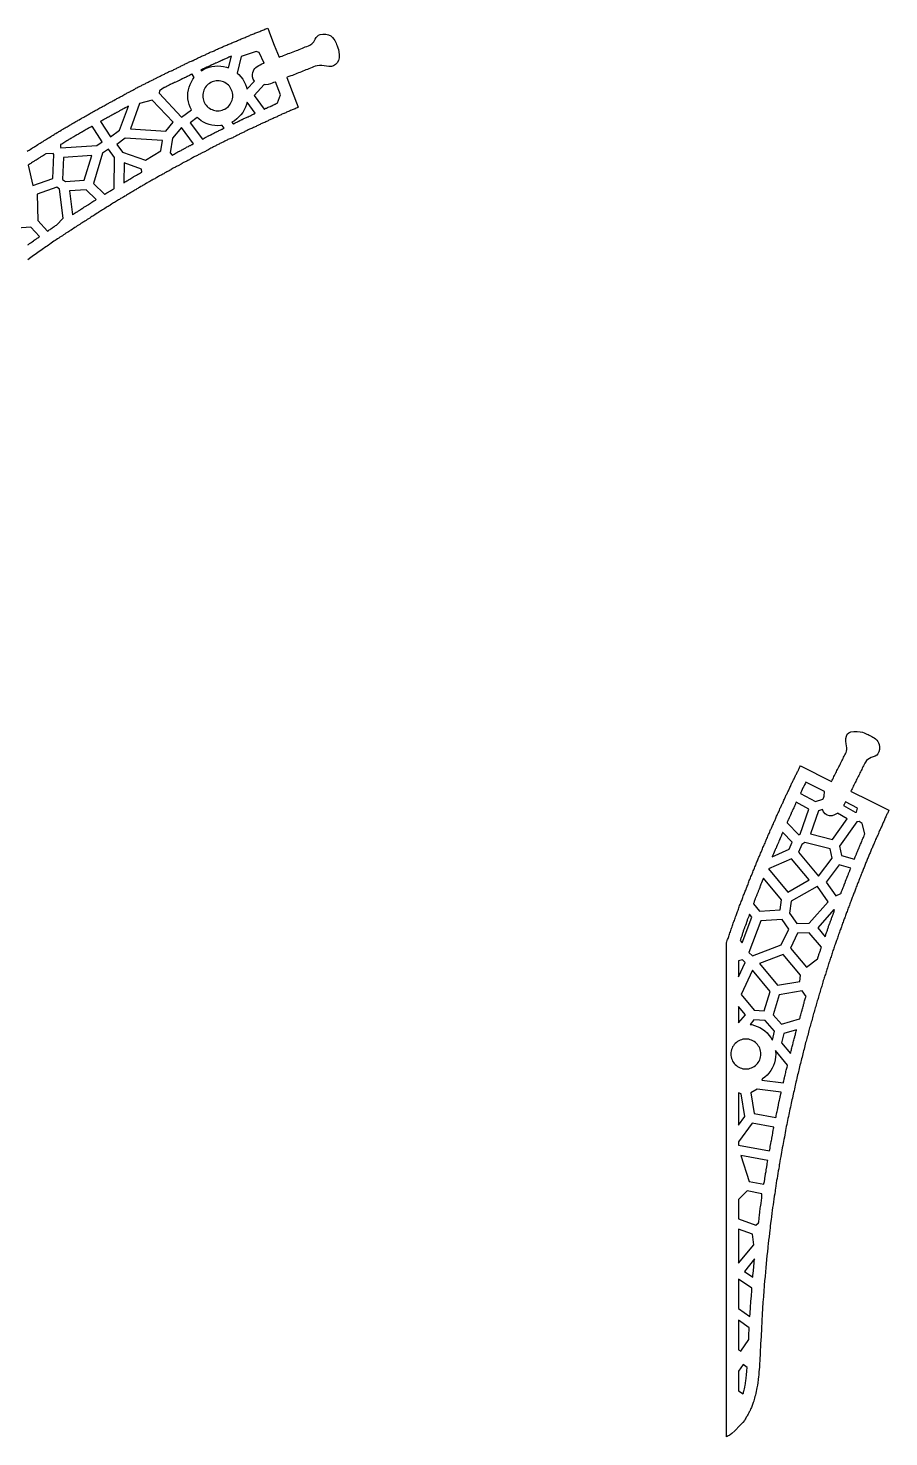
# Model space of a CAD drawing. Header units: millimetres. Extents: x -12 to 3175, y -37 to 611.
# Drawn here: x 397 to 754, y -13 to 570 of the extents above; entities that cross this region are included whole.
import ezdxf

# ---------------------------------------------------------------- set-up
doc = ezdxf.new("R2010")
doc.units = ezdxf.units.MM
doc.layers.add('default', color=7, linetype='Continuous')

msp = doc.modelspace()

# ---------------------------------------------------------------- linework, layer by layer
at = {"layer": 'default'}
for points in [[(396.64, 519.5), (397.05, 519.72), (397.42, 519.94), (397.83, 520.17), (398.33, 520.52), (398.81, 520.81), (399.31, 521.16), (399.72, 521.39), (400.09, 521.61), (400.5, 521.84), (401, 522.19), (401.19, 522.3), (401.48, 522.48), (401.98, 522.83), (402.39, 523.06), (402.76, 523.28), (403.17, 523.5), (403.67, 523.85), (404.14, 524.15), (404.64, 524.5), (405.05, 524.72), (405.42, 524.94), (405.83, 525.17), (406.33, 525.52), (406.69, 525.74), (406.81, 525.81), (407.31, 526.16), (407.72, 526.39), (408.09, 526.61), (408.5, 526.83), (408.98, 527.17), (409.39, 527.39), (409.75, 527.61), (410.16, 527.83), (410.65, 528.17), (410.91, 528.31), (411.05, 528.39), (411.42, 528.61), (411.83, 528.83), (412.31, 529.17), (412.72, 529.39), (413.09, 529.61), (413.5, 529.83), (413.98, 530.17), (414.38, 530.39), (414.74, 530.59), (415.07, 530.74), (415.42, 530.95), (415.83, 531.17), (415.91, 531.22), (416.31, 531.5), (416.72, 531.72), (417.07, 531.92), (417.41, 532.08), (417.76, 532.28), (418.16, 532.5), (418.65, 532.83), (419.05, 533.05), (419.4, 533.26), (419.74, 533.41), (420.09, 533.61), (420.5, 533.83), (420.98, 534.17), (421.38, 534.39), (421.74, 534.59), (422.07, 534.74), (422.42, 534.95), (422.83, 535.17), (423.31, 535.5), (423.72, 535.72), (424.07, 535.92), (424.4, 536.07), (424.74, 536.26), (425.07, 536.41), (425.42, 536.61), (425.83, 536.83), (426.2, 537.09), (426.31, 537.17), (426.72, 537.39), (427.07, 537.59), (427.4, 537.74), (427.74, 537.93), (428.07, 538.08), (428.42, 538.28), (428.83, 538.5), (429.31, 538.83), (429.72, 539.05), (430.07, 539.26), (430.4, 539.41), (430.74, 539.59), (431.07, 539.74), (431.4, 539.93), (431.74, 540.08), (432.09, 540.28), (432.5, 540.5), (432.98, 540.83), (433.38, 541.05), (433.74, 541.26), (434.07, 541.41), (434.4, 541.59), (434.74, 541.74), (435.07, 541.93), (435.26, 542.01), (435.41, 542.08), (435.76, 542.28), (436.16, 542.5), (436.65, 542.83), (437.05, 543.05), (437.4, 543.26), (437.74, 543.41), (438.07, 543.59), (438.4, 543.74), (438.74, 543.93), (439.07, 544.07), (439.4, 544.26), (439.48, 544.29), (439.74, 544.41), (440.07, 544.59), (440.41, 544.74), (440.76, 544.95), (441.16, 545.17), (441.65, 545.5), (442.05, 545.72), (442.4, 545.92), (442.74, 546.07), (443.07, 546.26), (443.4, 546.41), (443.74, 546.59), (444.07, 546.74), (444.4, 546.93), (444.74, 547.07), (445.07, 547.26), (445.4, 547.41), (445.74, 547.59), (446.07, 547.74), (446.4, 547.93), (446.66, 548.04), (446.74, 548.07), (447.07, 548.26), (447.4, 548.41), (447.74, 548.59), (448.07, 548.74), (448.4, 548.93), (448.74, 549.07), (449.07, 549.26), (449.4, 549.41), (449.74, 549.59), (450.07, 549.74), (450.25, 549.84), (450.4, 549.93), (450.74, 550.07), (451.07, 550.26), (451.4, 550.41), (451.74, 550.59), (452.07, 550.74), (452.4, 550.93), (452.74, 551.07), (453.07, 551.26), (453.4, 551.41), (453.74, 551.59), (454.07, 551.74), (454.4, 551.93), (454.74, 552.07), (455.07, 552.26), (455.42, 552.41), (455.83, 552.59), (456.31, 552.74), (456.64, 552.89), (456.72, 552.93), (457.07, 553.07), (457.4, 553.26), (457.74, 553.41), (458.07, 553.59), (458.4, 553.74), (458.74, 553.93), (459.07, 554.07), (459.4, 554.26), (459.74, 554.41), (460.07, 554.59), (460.4, 554.74), (460.74, 554.93), (461.07, 555.07), (461.4, 555.26), (461.74, 555.41), (462.07, 555.59), (462.4, 555.74), (462.74, 555.93), (463.07, 556.07), (463.41, 556.26), (463.76, 556.41), (464.16, 556.59), (464.65, 556.74), (465.05, 556.93), (465.12, 556.95), (465.4, 557.07), (465.74, 557.26), (465.84, 557.3), (466.07, 557.41), (466.4, 557.59), (466.74, 557.74), (467.07, 557.93), (467.4, 558.07), (467.74, 558.26), (468.07, 558.41), (468.41, 558.59), (468.76, 558.74), (469.16, 558.93), (469.65, 559.07), (470.05, 559.26), (470.4, 559.41), (470.74, 559.59), (471.07, 559.74), (471.4, 559.93), (471.74, 560.07), (472.07, 560.26), (472.42, 560.41), (472.83, 560.59), (473.31, 560.74), (473.72, 560.93), (474.07, 561.07), (474.4, 561.26), (474.74, 561.41), (475.07, 561.59), (475.42, 561.74), (475.83, 561.93), (476.31, 562.07), (476.72, 562.26), (477.07, 562.41), (477.4, 562.59), (477.74, 562.74), (478.07, 562.93), (478.42, 563.07), (478.83, 563.26), (479.31, 563.41), (479.7, 563.58), (479.72, 563.59), (480.09, 563.74), (480.5, 563.93), (480.98, 564.07), (481.38, 564.26), (481.74, 564.41), (482.07, 564.59), (482.42, 564.74), (482.83, 564.93), (483.31, 565.07), (483.72, 565.26), (484.07, 565.41), (484.41, 565.59), (484.76, 565.74), (485.16, 565.93), (485.65, 566.07), (486.05, 566.26), (486.42, 566.41), (486.83, 566.59), (487.31, 566.74), (487.65, 566.89), (487.72, 566.93), (488.07, 567.07), (488.41, 567.26), (488.76, 567.41), (489.16, 567.59), (489.65, 567.74), (490.05, 567.93), (490.42, 568.07), (490.83, 568.26), (491.31, 568.41), (491.34, 568.42), (491.72, 568.59), (492.09, 568.74), (492.5, 568.93), (492.98, 569.07), (493.39, 569.26), (493.75, 569.41), (494.16, 569.59), (494.65, 569.74), (495.05, 569.93), (495.42, 570.07), (495.83, 570.26), (496.26, 570.39), (497.44, 567.34), (498.96, 563.39), (500.91, 558.34), (500.96, 558.35), (501.58, 558.6), (502.18, 558.85), (502.8, 559.1), (503.46, 559.35), (504.08, 559.6), (504.68, 559.85), (505.32, 560.1), (506.02, 560.35), (506.74, 560.6), (507.44, 560.85), (508.08, 561.1), (508.68, 561.35), (509.3, 561.6), (509.96, 561.85), (510.58, 562.1), (511.18, 562.35), (511.8, 562.6), (512.45, 562.85), (513.06, 563.11), (513.61, 563.36), (514.11, 563.62), (514.56, 563.92), (514.94, 564.3), (515.26, 564.77), (515.57, 565.3), (515.94, 565.9), (516.35, 566.53), (516.78, 567.09), (517.28, 567.51), (517.99, 567.79), (519.02, 567.95), (520.28, 567.92), (521.41, 567.66), (522.32, 567.17), (523.06, 566.51), (523.6, 565.85), (523.97, 565.26), (524.25, 564.73), (524.51, 564.21), (524.76, 563.66), (525.01, 563.03), (525.25, 562.32), (525.5, 561.53), (525.72, 560.58), (525.86, 559.41), (525.82, 558.1), (525.56, 556.95), (525.06, 556.04), (524.36, 555.3), (523.54, 554.8), (522.61, 554.54), (521.59, 554.5), (520.6, 554.64), (519.66, 554.82), (518.66, 554.96), (517.61, 554.96), (516.66, 554.82), (515.86, 554.6), (515.19, 554.35), (514.58, 554.1), (513.96, 553.85), (513.3, 553.6), (512.68, 553.35), (512.08, 553.1), (511.46, 552.85), (510.8, 552.6), (510.18, 552.35), (509.58, 552.1), (508.96, 551.85), (508.3, 551.6), (507.68, 551.35), (507.08, 551.1), (506.44, 550.85), (505.74, 550.6), (505.02, 550.35), (504.32, 550.1), (504.12, 550.03), (506.37, 544.18), (508.89, 537.66), (508.74, 537.59), (508.4, 537.41), (508.05, 537.26), (507.65, 537.07), (507.16, 536.93), (506.76, 536.74), (506.41, 536.59), (506.07, 536.41), (505.72, 536.26), (505.31, 536.07), (504.83, 535.93), (504.42, 535.74), (504.07, 535.59), (503.74, 535.41), (503.38, 535.26), (502.98, 535.07), (502.95, 535.07), (502.5, 534.93), (502.09, 534.74), (501.74, 534.59), (501.4, 534.41), (501.07, 534.26), (500.74, 534.07), (500.4, 533.93), (500.07, 533.74), (499.72, 533.59), (499.31, 533.41), (498.83, 533.26), (498.42, 533.07), (498.07, 532.93), (497.74, 532.74), (497.4, 532.59), (497.07, 532.41), (496.74, 532.26), (496.4, 532.07), (496.07, 531.93), (495.74, 531.74), (495.38, 531.59), (494.98, 531.41), (494.5, 531.26), (494.09, 531.07), (493.74, 530.93), (493.4, 530.74), (493.07, 530.59), (492.74, 530.41), (492.4, 530.26), (492.07, 530.07), (491.74, 529.93), (491.4, 529.74), (491.07, 529.59), (490.74, 529.41), (490.38, 529.26), (489.98, 529.07), (489.5, 528.93), (489.09, 528.74), (488.74, 528.59), (488.4, 528.41), (488.07, 528.26), (487.74, 528.07), (487.4, 527.93), (487.07, 527.74), (486.74, 527.59), (486.4, 527.41), (486.07, 527.26), (485.74, 527.07), (485.4, 526.93), (485.07, 526.74), (484.74, 526.59), (484.4, 526.41), (484.07, 526.26), (483.74, 526.07), (483.4, 525.93), (483.07, 525.74), (482.74, 525.59), (482.4, 525.41), (482.07, 525.26), (481.74, 525.07), (481.38, 524.93), (481.29, 524.88), (480.98, 524.74), (480.5, 524.59), (480.09, 524.41), (479.74, 524.26), (479.4, 524.07), (479.07, 523.93), (478.74, 523.74), (478.4, 523.59), (478.07, 523.41), (477.74, 523.26), (477.4, 523.07), (477.07, 522.93), (476.74, 522.74), (476.4, 522.59), (476.07, 522.41), (475.74, 522.26), (475.4, 522.07), (475.07, 521.93), (474.74, 521.74), (474.4, 521.59), (474.07, 521.41), (473.74, 521.26), (473.4, 521.07), (473.07, 520.92), (472.72, 520.72), (472.31, 520.5), (472.16, 520.4), (471.83, 520.17), (471.42, 519.95), (471.07, 519.74), (470.74, 519.59), (470.4, 519.41), (470.07, 519.26), (469.74, 519.07), (469.4, 518.93), (469.07, 518.74), (468.74, 518.59), (468.58, 518.5), (468.4, 518.41), (468.07, 518.26), (467.74, 518.07), (467.4, 517.93), (467.07, 517.74), (466.74, 517.59), (466.4, 517.41), (466.07, 517.26), (465.74, 517.07), (465.4, 516.92), (465.05, 516.72), (464.65, 516.5), (464.16, 516.17), (463.76, 515.95), (463.41, 515.74), (463.07, 515.59), (462.74, 515.41), (462.4, 515.26), (462.07, 515.07), (461.74, 514.93), (461.4, 514.74), (461.07, 514.59), (460.72, 514.39), (460.31, 514.17), (459.83, 513.83), (459.66, 513.74), (459.42, 513.61), (459.07, 513.41), (458.74, 513.26), (458.4, 513.07), (458.07, 512.93), (457.74, 512.74), (457.4, 512.59), (457.05, 512.39), (456.65, 512.17), (456.16, 511.83), (456.11, 511.8), (455.76, 511.61), (455.41, 511.41), (455.07, 511.26), (454.74, 511.07), (454.4, 510.92), (454.05, 510.72), (453.65, 510.5), (453.16, 510.17), (452.76, 509.95), (452.41, 509.74), (452.07, 509.59), (451.74, 509.41), (451.4, 509.26), (451.05, 509.05), (450.65, 508.83), (450.16, 508.5), (449.76, 508.28), (449.41, 508.08), (449.07, 507.92), (448.72, 507.72), (448.31, 507.5), (448.21, 507.43), (447.83, 507.17), (447.42, 506.95), (447.07, 506.74), (446.74, 506.59), (446.38, 506.39), (445.98, 506.17), (445.5, 505.83), (445.09, 505.61), (444.74, 505.41), (444.4, 505.26), (444.33, 505.22), (444.05, 505.05), (443.65, 504.83), (443.16, 504.5), (442.75, 504.28), (442.39, 504.06), (441.98, 503.83), (441.54, 503.53), (441.5, 503.5), (441.09, 503.28), (440.72, 503.06), (440.31, 502.83), (439.83, 502.5), (439.42, 502.28), (439.05, 502.06), (438.65, 501.83), (438.16, 501.5), (437.75, 501.28), (437.39, 501.06), (436.98, 500.83), (436.5, 500.5), (436.09, 500.28), (435.98, 500.21), (435.72, 500.06), (435.31, 499.83), (434.83, 499.5), (434.42, 499.28), (434.05, 499.06), (433.65, 498.83), (433.16, 498.5), (432.75, 498.28), (432.39, 498.06), (431.98, 497.83), (431.48, 497.48), (431, 497.19), (430.8, 497.05), (430.5, 496.84), (430.09, 496.61), (429.72, 496.39), (429.31, 496.16), (428.81, 495.81), (428.33, 495.52), (427.83, 495.17), (427.42, 494.94), (427.05, 494.72), (426.64, 494.5), (426.25, 494.22), (426.14, 494.15), (425.66, 493.85), (425.55, 493.77), (425.15, 493.48), (424.67, 493.19), (424.17, 492.84), (423.76, 492.61), (423.39, 492.39), (422.98, 492.16), (422.48, 491.81), (422, 491.52), (421.48, 491.15), (421, 490.85), (420.5, 490.5), (420.09, 490.28), (419.72, 490.06), (419.31, 489.83), (418.81, 489.48), (418.52, 489.3), (418.33, 489.18), (417.81, 488.82), (417.33, 488.52), (416.81, 488.15), (416.33, 487.85), (415.81, 487.48), (415.33, 487.19), (414.83, 486.84), (414.42, 486.61), (414.05, 486.39), (413.64, 486.16), (413.14, 485.81), (412.66, 485.52), (412.15, 485.15), (411.66, 484.85), (411.15, 484.48), (410.66, 484.18), (410.15, 483.82), (409.66, 483.52), (409.15, 483.15), (408.66, 482.85), (408.15, 482.48), (408.13, 482.47), (407.66, 482.18), (407.13, 481.8), (406.57, 481.43), (405.9, 480.91), (405.35, 480.54), (404.81, 480.15), (404.33, 479.85), (403.81, 479.48), (403.33, 479.18), (402.79, 478.8), (402.24, 478.43), (401.57, 477.91), (401.01, 477.53), (400.46, 477.13), (399.91, 476.76), (399.24, 476.24), (398.68, 475.87), (398.13, 475.47), (397.57, 475.09), (397.4, 474.96), (396.9, 474.57)], [(484.31, 551.16), (485.12, 550.26), (485.85, 549.28), (486.47, 548.24), (486.99, 547.14), (487.4, 545.99), (487.61, 545.18), (490.7, 548.51), (490.2, 549.32), (489.94, 550.23), (489.91, 551.19), (490.05, 552.02), (490.27, 552.67), (490.53, 553.2), (490.84, 553.67), (491.27, 554.1), (491.83, 554.51), (492.48, 554.92), (493.14, 555.28), (493.81, 555.59), (494.52, 555.85), (494.74, 555.93), (492.74, 560.33), (491.4, 560.71), (485.24, 558.61), (483.58, 551.82), (484.31, 551.16)], [(480.61, 558.57), (480.5, 558.52), (480.38, 558.47), (480.26, 558.42), (480.15, 558.36), (479.77, 558.17), (479.63, 558.11), (479.48, 558.03), (479.02, 557.81), (478.73, 557.68), (478.39, 557.52), (477.78, 557.3), (477.61, 557.24), (477.5, 557.19), (477.38, 557.14), (477.26, 557.09), (477.15, 557.03), (476.77, 556.84), (476.63, 556.78), (476.48, 556.69), (476.02, 556.47), (475.73, 556.35), (475.39, 556.19), (474.78, 555.96), (474.61, 555.91), (474.5, 555.86), (474.38, 555.81), (474.26, 555.76), (474.15, 555.69), (473.77, 555.51), (473.64, 555.45), (473.49, 555.37), (473.11, 555.17), (472.96, 555.11), (472.81, 555.03), (472.36, 554.81), (472.06, 554.68), (471.72, 554.52), (471.12, 554.3), (470.94, 554.24), (470.83, 554.19), (470.71, 554.14), (470.59, 554.09), (470.48, 554.03), (470.11, 553.84), (469.97, 553.78), (469.83, 553.7), (469.44, 553.51), (469.31, 553.45), (469.16, 553.37), (468.78, 553.18), (468.64, 553.11), (468.57, 553.08), (468.74, 552.76), (469.69, 553.33), (470.79, 553.85), (471.94, 554.26), (473.12, 554.56), (474.32, 554.73), (475.54, 554.79), (476.75, 554.73), (477.96, 554.56), (479.14, 554.26), (479.99, 553.96), (481.16, 558.77), (480.78, 558.63), (480.61, 558.57)], [(464.83, 551.37), (464.44, 551.18), (464.31, 551.11), (464.16, 551.03), (463.78, 550.84), (463.64, 550.78), (463.49, 550.7), (463.11, 550.51), (462.97, 550.45), (462.83, 550.37), (462.44, 550.18), (462.31, 550.11), (462.16, 550.03), (461.78, 549.84), (461.64, 549.78), (461.49, 549.7), (461.11, 549.51), (460.97, 549.45), (460.83, 549.37), (460.44, 549.18), (460.31, 549.11), (460.16, 549.03), (459.77, 548.84), (459.63, 548.78), (459.48, 548.69), (459.02, 548.47), (458.73, 548.35), (458.39, 548.19), (457.78, 547.96), (457.61, 547.91), (457.5, 547.86), (457.38, 547.81), (457.26, 547.76), (457.15, 547.69), (456.77, 547.51), (456.64, 547.45), (456.49, 547.37), (456.11, 547.18), (455.97, 547.11), (455.83, 547.03), (455.44, 546.84), (455.31, 546.78), (455.16, 546.7), (454.78, 546.51), (454.64, 546.45), (454.49, 546.37), (454.11, 546.18), (453.97, 546.11), (453.83, 546.03), (453.44, 545.84), (453.32, 545.79), (451.44, 544.51), (451.2, 543.49), (460.47, 533.61), (460.5, 533.61), (464.6, 536.55), (464.08, 537.65), (463.67, 538.79), (463.38, 539.97), (463.2, 541.18), (463.14, 542.39), (463.2, 543.61), (463.38, 544.81), (463.67, 545.99), (464.08, 547.14), (464.6, 548.24), (465.23, 549.28), (465.71, 549.93), (464.93, 551.42), (464.83, 551.37)], [(481.71, 543), (481.62, 543.6), (481.47, 544.19), (481.27, 544.77), (481.01, 545.32), (480.69, 545.84), (480.33, 546.33), (479.92, 546.78), (479.47, 547.19), (478.98, 547.55), (478.46, 547.86), (477.91, 548.12), (477.34, 548.33), (476.75, 548.47), (476.15, 548.56), (475.54, 548.59), (474.93, 548.56), (474.33, 548.47), (473.74, 548.33), (473.17, 548.12), (472.62, 547.86), (472.09, 547.55), (471.6, 547.19), (471.15, 546.78), (470.75, 546.33), (470.38, 545.84), (470.07, 545.32), (469.81, 544.77), (469.61, 544.19), (469.46, 543.6), (469.37, 543), (469.34, 542.39), (469.37, 541.79), (469.46, 541.18), (469.61, 540.59), (469.81, 540.02), (470.07, 539.47), (470.38, 538.95), (470.75, 538.46), (471.15, 538.01), (471.6, 537.6), (472.09, 537.24), (472.62, 536.93), (473.17, 536.67), (473.74, 536.46), (474.33, 536.31), (474.93, 536.22), (475.54, 536.19), (476.15, 536.22), (476.75, 536.31), (477.34, 536.46), (477.91, 536.67), (478.46, 536.93), (478.98, 537.24), (479.47, 537.6), (479.92, 538.01), (480.33, 538.46), (480.69, 538.95), (481.01, 539.47), (481.27, 540.02), (481.47, 540.59), (481.62, 541.18), (481.71, 541.79), (481.74, 542.39), (481.71, 543)], [(496.41, 537.65), (496.76, 537.81), (497.36, 538.04), (497.53, 538.09), (497.65, 538.14), (497.76, 538.19), (497.88, 538.24), (498, 538.31), (498.37, 538.49), (498.5, 538.55), (498.65, 538.63), (499.03, 538.83), (499.18, 538.89), (499.33, 538.97), (499.79, 539.19), (500.08, 539.32), (500.32, 539.43), (501.57, 542.76), (499.48, 548.17), (499.3, 548.1), (498.68, 547.85), (498.06, 547.61), (497.35, 547.36), (496.4, 547.14), (495.13, 547), (494.77, 547.01), (490.59, 542.51), (494.8, 536.87), (494.84, 536.89), (494.98, 536.97), (495.37, 537.16), (495.51, 537.22), (495.67, 537.31), (496.12, 537.53), (496.41, 537.65)], [(436.64, 537.11), (436.49, 537.03), (436.12, 536.85), (436.01, 536.8), (435.88, 536.72), (435.78, 536.66), (435.61, 536.57), (435.34, 536.39), (434.89, 536.11), (434.53, 535.92), (434.23, 535.74), (433.79, 535.52), (433.65, 535.45), (433.49, 535.37), (433.11, 535.18), (432.97, 535.11), (432.83, 535.03), (432.46, 534.85), (432.35, 534.8), (432.21, 534.72), (432.11, 534.66), (431.94, 534.57), (431.68, 534.39), (431.22, 534.11), (430.87, 533.92), (430.57, 533.74), (430.13, 533.52), (429.98, 533.45), (429.83, 533.37), (429.46, 533.18), (429.35, 533.13), (429.21, 533.05), (429.11, 533), (428.94, 532.9), (428.68, 532.72), (428.22, 532.44), (427.87, 532.25), (427.57, 532.08), (427.13, 531.85), (427.02, 531.8), (431.12, 525.35), (434.88, 528.13), (438.51, 538.08), (438.2, 537.92), (437.9, 537.74), (437.46, 537.52), (437.31, 537.45), (437.16, 537.37), (436.78, 537.18), (436.64, 537.11)], [(454.01, 527.76), (457.03, 531.43), (448.37, 540.65), (443.18, 539.22), (439.34, 528.7), (454.01, 527.76)], [(482.03, 530.82), (482.17, 530.89), (482.32, 530.97), (482.7, 531.16), (482.84, 531.22), (482.98, 531.3), (483.37, 531.49), (483.5, 531.55), (483.65, 531.63), (484.03, 531.82), (484.17, 531.89), (484.32, 531.97), (484.7, 532.16), (484.84, 532.22), (484.98, 532.3), (485.37, 532.49), (485.5, 532.55), (485.65, 532.63), (486.03, 532.83), (486.18, 532.89), (486.33, 532.97), (486.79, 533.19), (487.08, 533.32), (487.42, 533.48), (488.03, 533.7), (488.2, 533.76), (488.31, 533.81), (488.43, 533.86), (488.55, 533.91), (488.66, 533.97), (489.03, 534.16), (489.17, 534.22), (489.32, 534.3), (489.7, 534.49), (489.84, 534.55), (489.98, 534.63), (490.37, 534.82), (490.5, 534.89), (490.65, 534.97), (491.03, 535.16), (491.08, 535.18), (487.65, 539.76), (487.4, 538.79), (486.99, 537.65), (486.47, 536.55), (485.85, 535.5), (485.12, 534.53), (484.31, 533.63), (483.4, 532.81), (482.43, 532.08), (481.38, 531.46), (481.37, 531.45), (481.9, 530.76), (482.03, 530.82)], [(471.16, 525.55), (471.31, 525.63), (471.7, 525.82), (471.84, 525.89), (471.98, 525.97), (472.37, 526.16), (472.5, 526.22), (472.65, 526.3), (473.03, 526.49), (473.17, 526.55), (473.32, 526.63), (473.7, 526.82), (473.84, 526.89), (473.98, 526.97), (474.37, 527.16), (474.5, 527.22), (474.65, 527.3), (475.03, 527.49), (475.17, 527.55), (475.32, 527.63), (475.7, 527.82), (475.84, 527.89), (475.98, 527.97), (476.37, 528.16), (476.5, 528.22), (476.65, 528.3), (477.03, 528.49), (477.18, 528.56), (477.33, 528.64), (477.79, 528.86), (478.08, 528.98), (478.19, 529.03), (477.36, 530.14), (476.75, 530.05), (475.54, 529.99), (474.32, 530.05), (473.12, 530.23), (471.94, 530.53), (470.79, 530.94), (469.69, 531.46), (468.65, 532.08), (467.67, 532.81), (467.04, 533.38), (464.05, 531.24), (469.16, 524.41), (469.2, 524.43), (469.47, 524.61), (469.92, 524.89), (470.28, 525.08), (470.57, 525.26), (471.02, 525.48), (471.16, 525.55)], [(421.55, 528.72), (421.44, 528.66), (421.27, 528.57), (421.01, 528.39), (420.55, 528.11), (420.2, 527.92), (419.9, 527.74), (419.48, 527.52), (419.36, 527.47), (419.21, 527.39), (419.11, 527.33), (418.94, 527.24), (418.68, 527.05), (418.22, 526.77), (417.87, 526.58), (417.57, 526.41), (417.14, 526.19), (417.02, 526.14), (416.88, 526.05), (416.78, 526), (416.61, 525.9), (416.34, 525.72), (415.9, 525.45), (415.57, 525.27), (415.28, 525.09), (415.12, 525), (414.94, 524.91), (414.68, 524.72), (414.23, 524.45), (413.9, 524.27), (413.61, 524.09), (413.45, 524), (413.28, 523.91), (413.01, 523.72), (412.56, 523.45), (412.23, 523.27), (411.94, 523.09), (411.79, 523), (411.61, 522.91), (411.34, 522.72), (410.9, 522.45), (410.57, 522.27), (410.42, 522.18), (410.34, 521.14), (410.58, 520.85), (425.45, 521.83), (427.65, 523.35), (423.53, 529.85), (423.34, 529.72), (422.89, 529.44), (422.53, 529.25), (422.24, 529.08), (421.81, 528.86), (421.69, 528.8), (421.55, 528.72)], [(445.63, 515.72), (451.89, 519.57), (452.58, 523.84), (437.15, 524.83), (433.72, 522.3), (436.07, 519.12), (445.63, 515.72)], [(457.2, 518.1), (457.47, 518.28), (457.92, 518.56), (458.28, 518.75), (458.57, 518.92), (459.02, 519.15), (459.16, 519.21), (459.31, 519.3), (459.7, 519.49), (459.84, 519.55), (459.98, 519.63), (460.37, 519.82), (460.5, 519.89), (460.65, 519.97), (461.02, 520.15), (461.13, 520.2), (461.26, 520.28), (461.37, 520.34), (461.54, 520.43), (461.8, 520.61), (462.25, 520.89), (462.61, 521.08), (462.91, 521.26), (463.35, 521.48), (463.5, 521.55), (463.65, 521.63), (464.03, 521.82), (464.17, 521.89), (464.32, 521.97), (464.7, 522.16), (464.84, 522.22), (464.98, 522.3), (465.37, 522.49), (465.5, 522.55), (465.54, 522.57), (460.48, 529.34), (456.8, 524.84), (455.83, 518.86), (456.63, 517.79), (456.68, 517.82), (456.79, 517.87), (456.93, 517.95), (457.03, 518), (457.2, 518.1)], [(430.2, 502.57), (430.35, 502.66), (430.53, 502.76), (430.8, 502.94), (431.25, 503.22), (431.57, 503.4), (431.86, 503.57), (432.02, 503.66), (432.2, 503.76), (432.47, 503.94), (432.6, 504.02), (432.81, 516.8), (430.24, 520.28), (427.84, 518.62), (424, 506.13), (428.66, 501.62), (428.73, 501.66), (429.1, 501.92), (429.57, 502.21), (429.9, 502.4), (430.2, 502.57)], [(402.13, 517.01), (401.96, 516.92), (401.68, 516.72), (401.42, 516.55), (401.08, 516.34), (400.71, 516.08), (400.24, 515.79), (399.91, 515.6), (399.61, 515.43), (399.46, 515.34), (399.29, 515.25), (399.02, 515.06), (398.76, 514.89), (398.43, 514.68), (398.05, 514.41), (397.77, 514.23), (397.43, 514.02), (397.06, 513.75), (398.99, 505.27), (407.23, 508.21), (407.68, 518.09), (407.37, 518.46), (404.34, 518.38), (404.09, 518.22), (403.75, 518.01), (403.37, 517.74), (402.91, 517.45), (402.57, 517.27), (402.28, 517.09), (402.13, 517.01)], [(412.43, 506.94), (420.22, 507.45), (423.37, 517.68), (411.63, 516.91), (411.22, 507.79), (412.43, 506.94)], [(437.91, 507.22), (438.24, 507.4), (438.53, 507.57), (438.69, 507.66), (438.87, 507.76), (439.13, 507.94), (439.58, 508.22), (439.91, 508.4), (440.2, 508.57), (440.35, 508.66), (440.53, 508.76), (440.8, 508.94), (441.25, 509.22), (441.61, 509.42), (441.91, 509.59), (442.33, 509.81), (442.45, 509.86), (442.6, 509.95), (442.7, 510), (442.87, 510.1), (443.13, 510.28), (443.59, 510.56), (443.94, 510.75), (444.01, 510.79), (443.94, 512.07), (436.78, 514.62), (436.64, 506.44), (436.86, 506.57), (437.02, 506.66), (437.2, 506.76), (437.47, 506.94), (437.91, 507.22)], [(407.04, 487.77), (407.38, 487.98), (407.76, 488.26), (408.04, 488.44), (408.38, 488.65), (408.76, 488.92), (408.76, 488.92), (411.5, 491.7), (409.99, 503.77), (408.87, 504.55), (400.69, 501.64), (400.94, 490.82), (405.05, 486.44), (405.38, 486.65), (405.76, 486.92), (406.04, 487.11), (406.38, 487.32), (406.76, 487.59), (407.04, 487.77)], [(416.9, 494.21), (417.24, 494.4), (417.53, 494.57), (417.68, 494.66), (417.85, 494.75), (418.12, 494.94), (418.38, 495.11), (418.72, 495.32), (419.1, 495.59), (419.38, 495.78), (419.73, 495.99), (420.1, 496.26), (420.57, 496.55), (420.9, 496.73), (421.2, 496.91), (421.35, 496.99), (421.51, 497.08), (421.79, 497.28), (422.05, 497.45), (422.38, 497.65), (422.76, 497.92), (423.04, 498.11), (423.39, 498.32), (423.77, 498.59), (424.23, 498.88), (424.57, 499.06), (424.86, 499.24), (425.01, 499.32), (425.18, 499.42), (425.19, 499.42), (420.98, 503.49), (414.11, 503.04), (415.35, 493.2), (415.43, 493.26), (415.71, 493.44), (416.06, 493.66), (416.43, 493.92), (416.9, 494.21)], [(396.84, 480.71), (397.13, 480.92), (397.6, 481.23), (398.06, 481.57), (398.24, 481.69), (398.64, 481.96), (399.17, 482.37), (399.46, 482.59), (399.94, 482.9), (400.4, 483.24), (400.7, 483.43), (401.04, 483.65), (401.43, 483.92), (401.7, 484.1), (401.74, 484.13), (398.15, 487.96), (388.47, 487.32)], [(688.56, 198.41), (688.71, 198.93), (688.89, 199.4), (689.04, 199.91), (689.23, 200.32), (689.37, 200.68), (689.56, 201.09), (689.71, 201.6), (689.89, 202.07), (690.04, 202.59), (690.23, 203.07), (690.37, 203.57), (690.56, 203.98), (690.71, 204.35), (690.89, 204.76), (691.04, 205.26), (691.23, 205.74), (691.37, 206.26), (691.56, 206.74), (691.71, 207.24), (691.89, 207.65), (692.04, 208.02), (692.1, 208.14), (692.1, 208.14), (692.23, 208.42), (692.37, 208.91), (692.56, 209.32), (692.71, 209.68), (692.89, 210.09), (693.04, 210.59), (693.23, 211.07), (693.37, 211.57), (693.56, 211.98), (693.71, 212.35), (693.74, 212.41), (693.74, 212.41), (693.89, 212.76), (694.04, 213.24), (694.23, 213.65), (694.37, 214.02), (694.43, 214.15), (694.56, 214.42), (694.71, 214.91), (694.89, 215.32), (695.04, 215.68), (695.23, 216.09), (695.37, 216.59), (695.56, 217.07), (695.71, 217.57), (695.89, 217.98), (696.04, 218.35), (696.23, 218.76), (696.37, 219.24), (696.56, 219.65), (696.71, 220), (696.89, 220.34), (697.04, 220.69), (697.23, 221.09), (697.37, 221.58), (697.56, 221.98), (697.56, 221.99), (697.71, 222.35), (697.89, 222.76), (698.04, 223.24), (698.23, 223.65), (698.37, 224.02), (698.56, 224.42), (698.61, 224.58), (698.61, 224.58), (698.71, 224.91), (698.89, 225.32), (699.04, 225.68), (699.23, 226.09), (699.37, 226.57), (699.56, 226.98), (699.71, 227.33), (699.89, 227.67), (700.04, 228.02), (700.23, 228.43), (700.37, 228.91), (700.56, 229.31), (700.71, 229.66), (700.89, 230), (701.04, 230.35), (701.23, 230.76), (701.37, 231.24), (701.56, 231.65), (701.71, 232), (701.89, 232.34), (702.04, 232.69), (702.23, 233.09), (702.37, 233.57), (702.56, 233.98), (702.71, 234.33), (702.89, 234.67), (703.04, 235.02), (703.23, 235.43), (703.37, 235.91), (703.56, 236.31), (703.71, 236.66), (703.89, 237), (704.04, 237.35), (704.23, 237.76), (704.37, 238.24), (704.56, 238.65), (704.71, 239), (704.89, 239.33), (705.04, 239.67), (705.23, 240), (705.37, 240.35), (705.56, 240.76), (705.71, 241.24), (705.77, 241.38), (705.89, 241.65), (706.04, 242), (706.23, 242.33), (706.37, 242.67), (706.56, 243), (706.71, 243.35), (706.89, 243.76), (707.04, 244.24), (707.23, 244.65), (707.37, 245), (707.56, 245.33), (707.71, 245.67), (707.89, 246), (708.04, 246.35), (708.23, 246.76), (708.37, 247.24), (708.56, 247.65), (708.71, 248), (708.89, 248.33), (709.04, 248.67), (709.23, 249), (709.37, 249.33), (709.56, 249.67), (709.71, 250.02), (709.89, 250.43), (710.04, 250.91), (710.23, 251.31), (710.37, 251.66), (710.56, 252), (710.71, 252.33), (710.89, 252.67), (711.04, 253), (711.23, 253.33), (711.37, 253.67), (711.56, 254), (711.71, 254.33), (711.89, 254.67), (712.04, 255), (712.23, 255.34), (712.37, 255.69), (712.56, 256.09), (712.71, 256.57), (712.89, 256.98), (713.04, 257.33), (713.23, 257.67), (713.37, 258), (713.56, 258.33), (713.71, 258.67), (713.89, 259), (714.04, 259.33), (714.23, 259.67), (714.37, 260), (714.56, 260.33), (714.71, 260.67), (714.89, 261), (715.04, 261.33), (715.23, 261.67), (715.37, 262), (715.56, 262.33), (715.71, 262.67), (715.89, 263), (716.04, 263.33), (716.06, 263.37), (716.07, 263.4), (716.07, 263.4), (716.23, 263.67), (716.37, 264), (716.56, 264.33), (716.71, 264.67), (716.89, 265), (716.93, 265.08), (729.79, 258.61), (730.03, 259.1), (730.29, 259.6), (730.53, 260.1), (730.79, 260.6), (731.03, 261.1), (731.29, 261.6), (731.53, 262.1), (731.79, 262.6), (732.03, 263.1), (732.29, 263.6), (732.53, 264.1), (732.79, 264.6), (733.03, 265.1), (733.29, 265.6), (733.53, 266.1), (733.79, 266.6), (734.03, 267.1), (734.29, 267.6), (734.53, 268.1), (734.79, 268.6), (735.03, 269.1), (735.29, 269.6), (735.53, 270.1), (735.78, 270.62), (736, 271.17), (736.14, 271.8), (736.14, 272.51), (736, 273.28), (735.82, 274.18), (735.68, 275.24), (735.7, 276.39), (735.91, 277.38), (736.31, 278.13), (736.92, 278.71), (737.77, 279.1), (738.97, 279.31), (740.41, 279.33), (741.68, 279.19), (742.62, 278.97), (743.32, 278.72), (743.89, 278.48), (744.41, 278.23), (744.91, 277.98), (745.41, 277.73), (745.91, 277.48), (746.41, 277.22), (746.92, 276.95), (747.46, 276.64), (748.02, 276.23), (748.54, 275.7), (748.95, 275.14), (749.26, 274.54), (749.49, 273.83), (749.64, 272.89), (749.62, 271.79), (749.41, 270.82), (749.02, 270.07), (748.48, 269.49), (747.82, 269.06), (747.07, 268.74), (746.25, 268.46), (745.5, 268.14), (744.84, 267.73), (744.29, 267.21), (743.87, 266.65), (743.56, 266.12), (743.29, 265.6), (743.03, 265.1), (742.79, 264.6), (742.53, 264.1), (742.29, 263.6), (742.03, 263.1), (741.79, 262.6), (741.53, 262.1), (741.29, 261.6), (741.03, 261.1), (740.79, 260.6), (740.53, 260.1), (740.29, 259.6), (740.03, 259.1), (739.79, 258.6), (739.53, 258.1), (739.29, 257.6), (739.03, 257.1), (738.79, 256.6), (738.53, 256.1), (738.29, 255.6), (738.03, 255.1), (737.79, 254.6), (737.78, 254.58), (737.93, 254.51), (745.53, 250.68), (753.52, 246.66), (753.37, 246.35), (753.23, 246), (753.04, 245.67), (752.89, 245.33), (752.71, 245), (752.56, 244.67), (752.37, 244.33), (752.23, 243.98), (752.04, 243.57), (751.89, 243.09), (751.71, 242.69), (751.56, 242.34), (751.37, 242), (751.23, 241.67), (751.04, 241.33), (751.02, 241.29), (750.89, 240.98), (750.71, 240.57), (750.56, 240.09), (750.37, 239.69), (750.23, 239.34), (750.04, 239), (749.89, 238.67), (749.71, 238.33), (749.56, 237.98), (749.37, 237.57), (749.23, 237.09), (749.04, 236.69), (748.89, 236.34), (748.71, 236), (748.56, 235.67), (748.37, 235.33), (748.28, 235.1), (748.23, 234.98), (748.04, 234.57), (747.89, 234.09), (747.71, 233.69), (747.56, 233.34), (747.37, 233), (747.23, 232.65), (747.04, 232.24), (746.89, 231.76), (746.71, 231.35), (746.56, 231), (746.37, 230.66), (746.23, 230.31), (746.04, 229.91), (745.89, 229.43), (745.71, 229.02), (745.56, 228.67), (745.37, 228.33), (745.23, 227.98), (745.04, 227.57), (744.89, 227.09), (744.71, 226.68), (744.56, 226.32), (744.37, 225.91), (744.23, 225.42), (744.04, 225.02), (743.89, 224.65), (743.71, 224.24), (743.56, 223.76), (743.37, 223.35), (743.23, 222.98), (743.04, 222.58), (742.89, 222.09), (742.71, 221.68), (742.56, 221.32), (742.37, 220.91), (742.23, 220.42), (742.04, 220.02), (741.89, 219.65), (741.71, 219.24), (741.56, 218.76), (741.37, 218.35), (741.23, 217.98), (741.04, 217.58), (740.89, 217.09), (740.71, 216.68), (740.56, 216.32), (740.37, 215.91), (740.23, 215.42), (740.23, 215.41), (740.04, 214.93), (739.89, 214.43), (739.71, 214.02), (739.56, 213.65), (739.37, 213.24), (739.23, 212.76), (739.04, 212.35), (738.89, 211.98), (738.71, 211.57), (738.56, 211.07), (738.37, 210.59), (738.23, 210.09), (738.04, 209.68), (737.89, 209.32), (737.71, 208.91), (737.56, 208.41), (737.37, 207.93), (737.23, 207.43), (737.04, 207.02), (736.89, 206.65), (736.71, 206.24), (736.56, 205.74), (736.37, 205.26), (736.23, 204.76), (736.04, 204.35), (735.89, 203.98), (735.71, 203.57), (735.56, 203.07), (735.37, 202.59), (735.23, 202.09), (735.04, 201.68), (734.89, 201.32), (734.71, 200.91), (734.69, 200.86), (734.56, 200.4), (734.37, 199.93), (734.23, 199.41), (734.04, 198.93), (733.89, 198.43), (733.71, 198.02), (733.56, 197.65), (733.37, 197.24), (733.23, 196.74), (733.04, 196.26), (732.89, 195.74), (732.71, 195.26), (732.56, 194.74), (732.37, 194.26), (732.23, 193.74), (732.04, 193.26), (731.89, 192.76), (731.71, 192.35), (731.7, 192.34), (731.7, 192.34), (731.56, 191.98), (731.37, 191.57), (731.23, 191.07), (731.04, 190.59), (730.89, 190.07), (730.71, 189.59), (730.56, 189.07), (730.37, 188.59), (730.23, 188.07), (730.04, 187.59), (729.89, 187.07), (729.71, 186.59), (729.56, 186.07), (729.37, 185.59), (729.23, 185.07), (729.04, 184.59), (728.89, 184.07), (728.71, 183.59), (728.6, 183.23), (728.56, 183.07), (728.37, 182.59), (728.23, 182.05), (728.04, 181.5), (727.89, 180.83), (727.71, 180.28), (727.56, 179.74), (727.37, 179.26), (727.23, 178.74), (727.04, 178.26), (726.89, 177.74), (726.71, 177.26), (726.56, 176.72), (726.37, 176.17), (726.23, 175.5), (726.04, 174.95), (725.89, 174.41), (725.71, 173.93), (725.56, 173.41), (725.37, 172.92), (725.23, 172.39), (725.04, 171.83), (724.89, 171.17), (724.71, 170.61), (724.56, 170.06), (724.37, 169.5), (724.23, 168.83), (724.04, 168.28), (723.89, 167.74), (723.71, 167.26), (723.56, 166.72), (723.37, 166.17), (723.23, 165.5), (723.04, 164.94), (722.89, 164.39), (722.71, 163.83), (722.56, 163.17), (722.37, 162.61), (722.23, 162.06), (722.04, 161.5), (721.89, 160.81), (721.71, 160.19), (721.56, 159.5), (721.37, 158.94), (721.23, 158.39), (721.07, 157.93), (721.04, 157.83), (720.89, 157.17), (720.71, 156.61), (720.56, 156.06), (720.37, 155.5), (720.23, 154.81), (720.04, 154.18), (719.89, 153.48), (719.71, 152.85), (719.56, 152.17), (719.37, 151.61), (719.23, 151.06), (719.04, 150.5), (718.89, 149.81), (718.71, 149.18), (718.56, 148.48), (718.37, 147.85), (718.23, 147.15), (718.04, 146.52), (717.89, 145.82), (717.71, 145.18), (717.56, 144.48), (717.37, 143.85), (717.23, 143.15), (717.04, 142.52), (716.89, 141.82), (716.71, 141.18), (716.56, 140.48), (716.37, 139.85), (716.23, 139.15), (716.04, 138.52), (715.89, 137.82), (715.71, 137.18), (715.56, 136.46), (715.37, 135.76), (715.23, 134.91), (715.04, 134.2), (714.89, 133.48), (714.71, 132.85), (714.56, 132.13), (714.37, 131.43), (714.23, 130.57), (714.04, 129.87), (713.89, 129.13), (713.71, 128.43), (713.56, 127.57), (713.37, 126.87), (713.23, 126.13), (713.04, 125.42), (712.89, 124.55), (712.71, 123.78), (712.56, 122.91), (712.37, 122.2), (712.23, 121.46), (712.04, 120.76), (711.89, 119.89), (711.71, 119.11), (711.56, 118.22), (711.37, 117.44), (711.23, 116.56), (711.04, 115.78), (710.89, 114.89), (710.71, 114.11), (710.56, 113.2), (710.37, 112.35), (710.23, 111.31), (710.04, 110.46), (709.89, 109.56), (709.71, 108.77), (709.56, 107.87), (709.37, 107.02), (709.23, 105.98), (709.04, 105.13), (708.89, 104.21), (708.75, 103.57), (708.71, 103.35), (708.56, 102.29), (708.37, 101.37), (708.23, 100.3), (708.15, 99.93), (708.04, 99.37), (707.89, 98.3), (707.71, 97.37), (707.56, 96.3), (707.37, 95.37), (707.23, 94.3), (707.04, 93.37), (706.89, 92.28), (706.71, 91.28), (706.56, 90.06), (706.47, 89.57), (706.37, 89.05), (706.23, 87.95), (706.04, 86.94), (705.89, 85.7), (705.71, 84.63), (705.56, 83.37), (705.37, 82.29), (705.23, 81.02), (705.04, 79.87), (704.89, 78.44), (704.71, 77.22), (704.56, 75.76), (704.37, 74.46), (704.3, 73.67), (704.23, 72.87), (704.04, 71.57), (703.89, 70.1), (703.71, 68.79), (703.56, 67.16), (703.42, 66.1), (703.37, 65.72), (703.23, 63.93), (703.04, 62.4), (702.89, 60.59), (702.71, 59.07), (702.56, 57.24), (702.37, 55.64), (702.23, 53.65), (702.04, 51.9), (701.92, 50.11), (701.89, 49.7), (701.71, 47.73), (701.57, 45.48), (701.56, 45.22), (701.37, 43.1), (701.23, 40.5), (701.04, 38.15), (700.91, 35.41), (700.89, 35.07), (700.71, 32.35), (700.56, 28.87), (700.37, 25.8), (700.23, 21.93), (700.04, 19.09), (699.95, 17.41), (699.89, 16.18), (699.71, 14.2), (699.59, 12.79), (699.56, 12.34), (699.37, 11.03), (699.23, 9.73), (699.04, 8.73), (698.89, 7.67), (698.71, 6.89), (698.56, 6.13), (698.37, 5.43), (698.23, 4.59), (698.04, 3.96), (697.89, 3.39), (697.71, 2.83), (697.56, 2.17), (697.52, 2.06), (697.52, 2.06), (697.37, 1.61), (697.23, 1.1), (697.04, 0.68), (696.89, 0.32), (696.71, -0.09), (696.56, -0.57), (696.37, -0.98), (696.23, -1.33), (696.04, -1.67), (696, -1.75), (696, -1.75), (695.89, -2), (695.71, -2.33), (695.56, -2.67), (695.37, -3), (695.22, -3.34), (695.02, -3.69), (694.8, -4.09), (694.47, -4.58), (694.24, -4.99), (694, -5.37), (693.68, -5.88), (692.98, -6.72), (691.81, -8.04), (689.7, -10.15), (688.44, -11.26), (687.76, -11.8), (687.55, -11.92), (687.32, -12.05), (686.95, -12.28), (686.54, -12.5), (686.3, -12.67), (686.3, -11.4), (686.3, 4.97), (686.3, 14.32), (686.3, 22), (686.3, 26.87), (686.3, 39.03), (686.3, 43.9), (686.3, 52.66), (686.3, 56.71), (686.3, 75.15), (686.3, 79.41), (686.3, 80.3), (686.3, 86.07), (686.3, 105.8), (686.3, 111.1), (686.3, 128.72), (686.3, 136.31), (686.3, 153.56), (686.3, 155.27), (686.3, 167.14), (686.3, 171.25), (686.3, 183.21), (686.3, 187.31), (686.3, 192), (686.37, 192.26), (686.56, 192.74), (686.6, 192.89), (686.6, 192.89), (686.71, 193.24), (686.89, 193.65), (687.04, 194.02), (687.23, 194.43), (687.37, 194.93), (687.56, 195.41), (687.71, 195.93), (687.89, 196.41), (688.04, 196.93), (688.23, 197.41), (688.37, 197.93), (688.56, 198.41)], [(726.53, 252.06), (726.72, 252.46), (726.85, 254.49), (719.15, 258.36), (719.12, 258.3), (718.93, 257.91), (718.85, 257.77), (718.79, 257.63), (718.6, 257.24), (718.52, 257.1), (718.46, 256.96), (718.27, 256.58), (718.19, 256.43), (718.12, 256.3), (717.93, 255.91), (717.85, 255.77), (717.79, 255.63), (717.61, 255.26), (717.54, 255.14), (717.49, 255.03), (717.44, 254.91), (717.39, 254.8), (717.34, 254.62), (717.11, 254.02), (716.95, 253.67), (716.91, 253.57), (723.1, 250.28), (726.21, 251.21), (726.29, 251.46), (726.53, 252.06)], [(714.88, 249.48), (714.83, 249.36), (714.78, 249.24), (714.72, 249.13), (714.67, 248.95), (714.44, 248.35), (714.28, 248.01), (714.16, 247.72), (713.94, 247.26), (713.86, 247.11), (713.79, 246.96), (713.6, 246.58), (713.52, 246.43), (713.46, 246.3), (713.27, 245.92), (713.21, 245.81), (713.16, 245.69), (713.11, 245.57), (713.06, 245.46), (713, 245.29), (712.78, 244.69), (712.62, 244.34), (712.49, 244.05), (712.27, 243.59), (712.19, 243.44), (712.13, 243.3), (711.94, 242.92), (711.88, 242.81), (711.83, 242.69), (711.78, 242.57), (711.72, 242.46), (711.67, 242.29), (711.44, 241.69), (711.33, 241.44), (716.21, 236.47), (716.82, 236.82), (720.43, 247.17), (715.13, 249.98), (715.13, 249.96), (714.94, 249.59), (714.88, 249.48)], [(730.12, 234.61), (736.25, 243.18), (732.26, 245.44), (732.14, 245.33), (731.07, 244.74), (729.99, 244.43), (728.94, 244.42), (728, 244.69), (727.18, 245.23), (726.48, 246.03), (725.98, 246.95), (725.97, 246.97), (724.44, 246.5), (721.08, 236.87), (730.12, 234.61)], [(740.55, 247.59), (735.54, 250.11), (735.53, 250.1), (735.29, 249.6), (735.03, 249.1), (734.79, 248.6), (739.6, 245.88), (740.1, 245.94), (740.55, 247.59)], [(739.49, 227.08), (739.54, 227.2), (739.6, 227.38), (739.82, 227.97), (739.96, 228.29), (740.07, 228.56), (740.15, 228.75), (740.21, 228.86), (740.26, 229.05), (740.49, 229.65), (740.65, 229.99), (740.77, 230.28), (740.98, 230.73), (741.05, 230.85), (741.1, 230.97), (741.16, 231.09), (741.21, 231.2), (741.26, 231.38), (741.49, 231.98), (741.65, 232.33), (741.77, 232.62), (741.98, 233.06), (742.05, 233.18), (742.1, 233.31), (742.16, 233.43), (742.21, 233.54), (742.26, 233.71), (742.49, 234.31), (742.65, 234.66), (742.77, 234.95), (742.98, 235.39), (743.05, 235.51), (743.1, 235.64), (743.16, 235.76), (743.21, 235.87), (743.26, 236.05), (743.49, 236.65), (743.63, 236.95), (742.46, 241.25), (741.21, 242.03), (740.28, 241.93), (733.09, 231.88), (733.89, 227.93), (739.22, 226.45), (739.3, 226.62), (739.41, 226.89), (739.49, 227.08)], [(709.27, 236.92), (709.21, 236.81), (709.16, 236.69), (709.11, 236.57), (709.06, 236.46), (709, 236.29), (708.78, 235.69), (708.62, 235.34), (708.49, 235.05), (708.28, 234.61), (708.21, 234.49), (708.16, 234.36), (708.11, 234.24), (708.06, 234.13), (708, 233.95), (707.78, 233.35), (707.62, 233.01), (707.49, 232.72), (707.28, 232.27), (707.21, 232.15), (707.16, 232.03), (707.11, 231.91), (707.06, 231.8), (707, 231.62), (706.78, 231.02), (706.62, 230.67), (706.49, 230.38), (706.28, 229.94), (706.21, 229.82), (706.16, 229.69), (706.11, 229.57), (706.06, 229.46), (706, 229.29), (705.78, 228.69), (705.62, 228.34), (705.49, 228.05), (705.28, 227.61), (705.21, 227.49), (705.2, 227.44), (712.22, 230.52), (713.51, 233.51), (709.57, 237.52), (709.52, 237.44), (709.46, 237.3), (709.27, 236.92)], [(729.24, 230.7), (718.77, 233.33), (717.45, 232.56), (716.07, 229.35), (724.44, 219.35), (730.03, 226.81), (729.24, 230.7)], [(703.64, 222.39), (711.66, 212.81), (720.49, 217.84), (713.18, 226.57), (703.64, 222.39)], [(733.91, 213), (734.15, 213.62), (734.29, 213.95), (734.41, 214.23), (734.49, 214.41), (734.54, 214.53), (734.6, 214.71), (734.82, 215.3), (734.96, 215.62), (735.07, 215.89), (735.15, 216.07), (735.19, 216.17), (735.25, 216.35), (735.38, 216.73), (735.49, 217.02), (735.58, 217.33), (735.81, 217.96), (735.96, 218.28), (736.07, 218.56), (736.15, 218.75), (736.21, 218.86), (736.26, 219.05), (736.49, 219.64), (736.63, 219.95), (736.74, 220.23), (736.82, 220.41), (736.87, 220.53), (736.93, 220.71), (737.15, 221.3), (737.3, 221.62), (737.41, 221.89), (737.49, 222.08), (737.54, 222.2), (737.6, 222.38), (737.72, 222.72), (732.95, 224.04), (727.61, 216.9), (731.5, 211.23), (733.67, 212.27), (733.71, 212.4), (733.82, 212.69), (733.91, 213)], [(701.28, 217.94), (701.21, 217.82), (701.16, 217.69), (701.11, 217.57), (701.06, 217.46), (701, 217.29), (700.78, 216.7), (700.64, 216.38), (700.53, 216.11), (700.45, 215.93), (700.4, 215.83), (700.35, 215.65), (700.22, 215.27), (700.11, 214.98), (700.02, 214.67), (699.78, 214.04), (699.64, 213.72), (699.53, 213.44), (699.45, 213.25), (699.39, 213.14), (699.34, 212.95), (699.11, 212.36), (698.97, 212.05), (698.86, 211.77), (698.78, 211.59), (698.73, 211.47), (698.67, 211.29), (698.45, 210.7), (698.3, 210.38), (698.19, 210.11), (698.12, 209.93), (698.07, 209.83), (698.02, 209.65), (697.89, 209.27), (697.78, 208.98), (697.68, 208.67), (697.45, 208.04), (697.43, 208), (700, 204.93), (708.56, 205.44), (709.1, 209.63), (701.59, 218.61), (701.49, 218.38), (701.28, 217.94)], [(723.95, 215.16), (723.88, 215.17), (713.06, 209), (712.42, 204.04), (715.36, 199.76), (720.49, 199.99), (728.32, 208.8), (723.95, 215.16)], [(727.25, 194.69), (727.37, 195.06), (727.48, 195.33), (727.57, 195.64), (727.7, 196.05), (727.81, 196.33), (727.9, 196.64), (728.04, 197.05), (728.15, 197.33), (728.24, 197.64), (728.37, 198.05), (728.49, 198.35), (728.58, 198.66), (728.81, 199.29), (728.96, 199.61), (729.07, 199.89), (729.15, 200.07), (729.19, 200.17), (729.25, 200.35), (729.37, 200.72), (729.48, 201), (729.57, 201.31), (729.71, 201.72), (729.82, 202.02), (729.91, 202.33), (730.15, 202.96), (730.29, 203.28), (730.41, 203.56), (730.48, 203.74), (730.53, 203.84), (730.58, 204.02), (730.71, 204.4), (730.82, 204.69), (730.91, 205), (731.01, 205.26), (730.77, 205.55), (724.06, 197.99), (727.12, 194.33), (727.15, 194.4), (727.19, 194.51), (727.25, 194.69)], [(695.45, 202.71), (695.31, 202.39), (695.19, 202.11), (695.12, 201.93), (695.07, 201.83), (695.02, 201.65), (694.89, 201.28), (694.79, 201), (694.7, 200.69), (694.56, 200.28), (694.44, 199.98), (694.35, 199.67), (694.12, 199.04), (693.97, 198.72), (693.86, 198.44), (693.79, 198.26), (693.74, 198.16), (693.68, 197.98), (693.56, 197.61), (693.45, 197.33), (693.36, 197.03), (693.23, 196.62), (693.12, 196.34), (693.03, 196.03), (692.89, 195.62), (692.79, 195.34), (692.7, 195.03), (692.56, 194.62), (692.45, 194.34), (692.36, 194.03), (692.23, 193.61), (692.11, 193.32), (692.02, 193), (691.93, 192.76), (692.72, 191.81), (696.82, 202.49), (695.8, 203.71), (695.78, 203.65), (695.68, 203.34), (695.45, 202.71)], [(712.04, 197.52), (709.33, 201.48), (700.52, 200.95), (695.49, 187.86), (696.97, 186.42), (708.95, 190.94), (712.04, 197.52)], [(724.04, 185.38), (724.15, 185.66), (724.24, 185.97), (724.37, 186.38), (724.48, 186.66), (724.57, 186.97), (724.7, 187.38), (724.81, 187.66), (724.9, 187.97), (725.04, 188.38), (725.15, 188.66), (725.24, 188.97), (725.37, 189.38), (725.48, 189.66), (725.56, 189.96), (720.52, 195.98), (715.64, 195.77), (712.77, 189.66), (719.35, 181.8), (723.95, 185.13), (724.04, 185.38)], [(716.68, 175.86), (716.94, 178.45), (709.8, 186.98), (699.89, 183.25), (707.4, 174.27), (716.68, 175.86)], [(692.96, 184.74), (691.3, 184.36), (691.3, 177.7), (694.04, 183.69), (692.96, 184.74)], [(704.37, 171.66), (696.97, 180.49), (692.37, 170.42), (697.75, 163.98), (701.86, 163.65), (704.37, 171.66)], [(716.54, 160.29), (716.58, 160.37), (716.63, 160.51), (716.73, 160.82), (716.82, 161.25), (716.91, 161.6), (717.04, 162.05), (717.15, 162.56), (717.29, 163.07), (717.43, 163.49), (717.55, 163.91), (717.63, 164.18), (717.73, 164.5), (717.83, 164.92), (717.96, 165.41), (718.1, 165.83), (718.21, 166.24), (718.29, 166.52), (718.4, 166.83), (718.49, 167.25), (718.63, 167.75), (718.78, 168.18), (718.89, 168.6), (719.03, 169.03), (719.14, 169.3), (719.22, 169.6), (717.6, 171.96), (708.14, 170.34), (705.54, 162.01), (709.02, 158.13), (716.54, 160.29)], [(691.3, 165.46), (691.3, 158.65), (694.15, 162.05), (691.3, 165.46)], [(702.33, 159.6), (697.63, 159.97), (696.02, 158.05), (696.7, 157.95), (697.88, 157.65), (699.03, 157.24), (700.13, 156.72), (701.17, 156.1), (702.15, 155.37), (703.05, 154.56), (703.87, 153.65), (704.59, 152.68), (705.22, 151.63), (705.27, 151.52), (706.17, 155.31), (702.33, 159.6)], [(700.45, 146.4), (700.36, 147), (700.21, 147.59), (700.01, 148.16), (699.75, 148.71), (699.44, 149.23), (699.07, 149.72), (698.67, 150.17), (698.21, 150.58), (697.73, 150.94), (697.2, 151.26), (696.65, 151.52), (696.08, 151.72), (695.49, 151.87), (694.89, 151.96), (694.28, 151.99), (693.67, 151.96), (693.07, 151.87), (692.48, 151.72), (691.91, 151.52), (691.36, 151.26), (690.84, 150.94), (690.35, 150.58), (689.9, 150.17), (689.49, 149.72), (689.13, 149.23), (688.81, 148.71), (688.55, 148.16), (688.35, 147.59), (688.2, 147), (688.11, 146.4), (688.08, 145.79), (688.11, 145.18), (688.2, 144.58), (688.35, 143.99), (688.55, 143.42), (688.81, 142.87), (689.13, 142.34), (689.49, 141.85), (689.9, 141.4), (690.35, 141), (690.84, 140.63), (691.36, 140.32), (691.91, 140.06), (692.48, 139.86), (693.07, 139.71), (693.67, 139.62), (694.28, 139.59), (694.89, 139.62), (695.49, 139.71), (696.08, 139.86), (696.65, 140.06), (697.2, 140.32), (697.73, 140.63), (698.21, 141), (698.67, 141.4), (699.07, 141.85), (699.44, 142.34), (699.75, 142.87), (700.01, 143.42), (700.21, 143.99), (700.36, 144.58), (700.45, 145.18), (700.48, 145.79), (700.45, 146.4)], [(712.91, 146.59), (713.04, 147.04), (713.15, 147.55), (713.24, 147.92), (713.37, 148.37), (713.48, 148.89), (713.58, 149.26), (713.71, 149.7), (713.82, 150.22), (713.91, 150.59), (714.04, 151.05), (714.15, 151.56), (714.29, 152.07), (714.43, 152.49), (714.55, 152.91), (714.63, 153.18), (714.73, 153.49), (714.82, 153.91), (714.91, 154.26), (715.04, 154.71), (715.15, 155.22), (715.24, 155.59), (715.29, 155.77), (710.03, 154.26), (709.11, 150.4), (712.77, 146.03), (712.82, 146.22), (712.91, 146.59)], [(709.81, 133.88), (709.91, 134.24), (710.04, 134.69), (710.14, 135.22), (710.2, 135.47), (710.34, 135.97), (710.45, 136.62), (710.54, 137.03), (710.69, 137.6), (710.81, 138.19), (710.91, 138.58), (711.04, 139.03), (711.15, 139.55), (711.24, 139.92), (711.37, 140.37), (711.48, 140.89), (711.57, 141.23), (706.6, 147.18), (706.62, 147), (706.68, 145.79), (706.62, 144.57), (706.44, 143.37), (706.15, 142.19), (705.74, 141.04), (705.22, 139.94), (704.59, 138.9), (703.87, 137.92), (703.05, 137.02), (702.15, 136.2), (701.17, 135.48), (701.06, 135.41), (700.97, 135.01), (709.81, 133.88)], [(692.3, 129.36), (691.3, 129.76), (691.3, 116.33), (693.83, 119.91), (692.3, 129.36)], [(706.84, 120.27), (706.99, 120.89), (707.11, 121.6), (707.2, 122.02), (707.35, 122.59), (707.47, 123.19), (707.54, 123.46), (707.67, 123.96), (707.78, 124.62), (707.84, 124.94), (707.99, 125.56), (708.11, 126.27), (708.2, 126.69), (708.35, 127.26), (708.47, 127.86), (708.54, 128.13), (708.67, 128.64), (708.78, 129.29), (708.87, 129.69), (708.94, 129.96), (698.95, 131.24), (696.29, 129.74), (697.68, 121.14), (706.7, 119.46), (706.78, 119.94), (706.84, 120.27)], [(704.07, 105.71), (704.1, 105.92), (704.15, 106.18), (704.3, 106.87), (704.42, 107.73), (704.49, 108.08), (704.65, 108.81), (704.77, 109.59), (704.84, 109.92), (704.99, 110.54), (705.11, 111.27), (705.15, 111.52), (705.3, 112.2), (705.42, 113.06), (705.49, 113.41), (705.65, 114.14), (705.77, 114.92), (705.84, 115.26), (705.91, 115.54), (696.83, 117.23), (691.3, 109.38), (691.3, 108.08), (704.07, 105.71)], [(701.79, 92.18), (701.95, 93.07), (702.09, 94.04), (702.14, 94.34), (702.29, 95.13), (702.42, 96.06), (702.47, 96.34), (702.63, 97.13), (702.75, 98.06), (702.8, 98.34), (702.96, 99.13), (703.09, 100.06), (703.14, 100.34), (703.29, 101.13), (703.38, 101.77), (692.27, 103.83), (695.64, 93.04), (701.75, 91.91), (701.79, 92.18)], [(698.41, 74.98), (699.53, 75.88), (699.59, 76.37), (699.73, 77.73), (699.76, 77.96), (699.93, 79.08), (700.07, 80.39), (700.1, 80.66), (700.27, 81.7), (700.41, 82.87), (700.45, 83.13), (700.61, 84.09), (700.74, 85.22), (700.78, 85.47), (700.86, 85.97), (700.95, 87.98), (694.79, 89.13), (691.3, 85.5), (691.3, 77.58), (698.41, 74.98)], [(691.3, 59.15), (697.55, 66.87), (696.97, 71.25), (691.3, 73.32), (691.3, 59.15)], [(697.41, 56.21), (697.58, 57.73), (697.72, 59.47), (697.74, 59.67), (697.9, 60.95), (693.72, 55.79), (697.17, 53.4), (697.24, 54.09), (697.39, 56.01), (697.41, 56.21)], [(696.05, 38.39), (696.06, 38.54), (696.24, 40.84), (696.38, 43.38), (696.39, 43.53), (696.57, 45.58), (696.72, 48.03), (696.73, 48.2), (696.79, 48.8), (691.3, 52.6), (691.3, 40.43), (695.99, 37.19), (696.05, 38.39)], [(695.47, 27.56), (695.57, 29.12), (695.71, 32.51), (691.3, 35.57), (691.3, 23.4), (692.17, 22.8), (695.47, 27.56)], [(693.35, 5.74), (693.45, 6.31), (693.54, 6.7), (693.68, 7.25), (693.8, 7.86), (693.84, 8.03), (693.97, 8.6), (694.09, 9.43), (694.12, 9.63), (694.28, 10.47), (694.41, 11.6), (694.42, 11.72), (694.59, 12.89), (694.72, 14.6), (694.73, 14.67), (694.86, 16.07), (693.18, 17.23), (691.3, 14.51), (691.3, 6.37), (693.16, 5.08), (693.2, 5.23), (693.24, 5.37), (693.35, 5.74)]]:
    msp.add_lwpolyline(points, dxfattribs=at)

doc.saveas('drawing.dxf')
